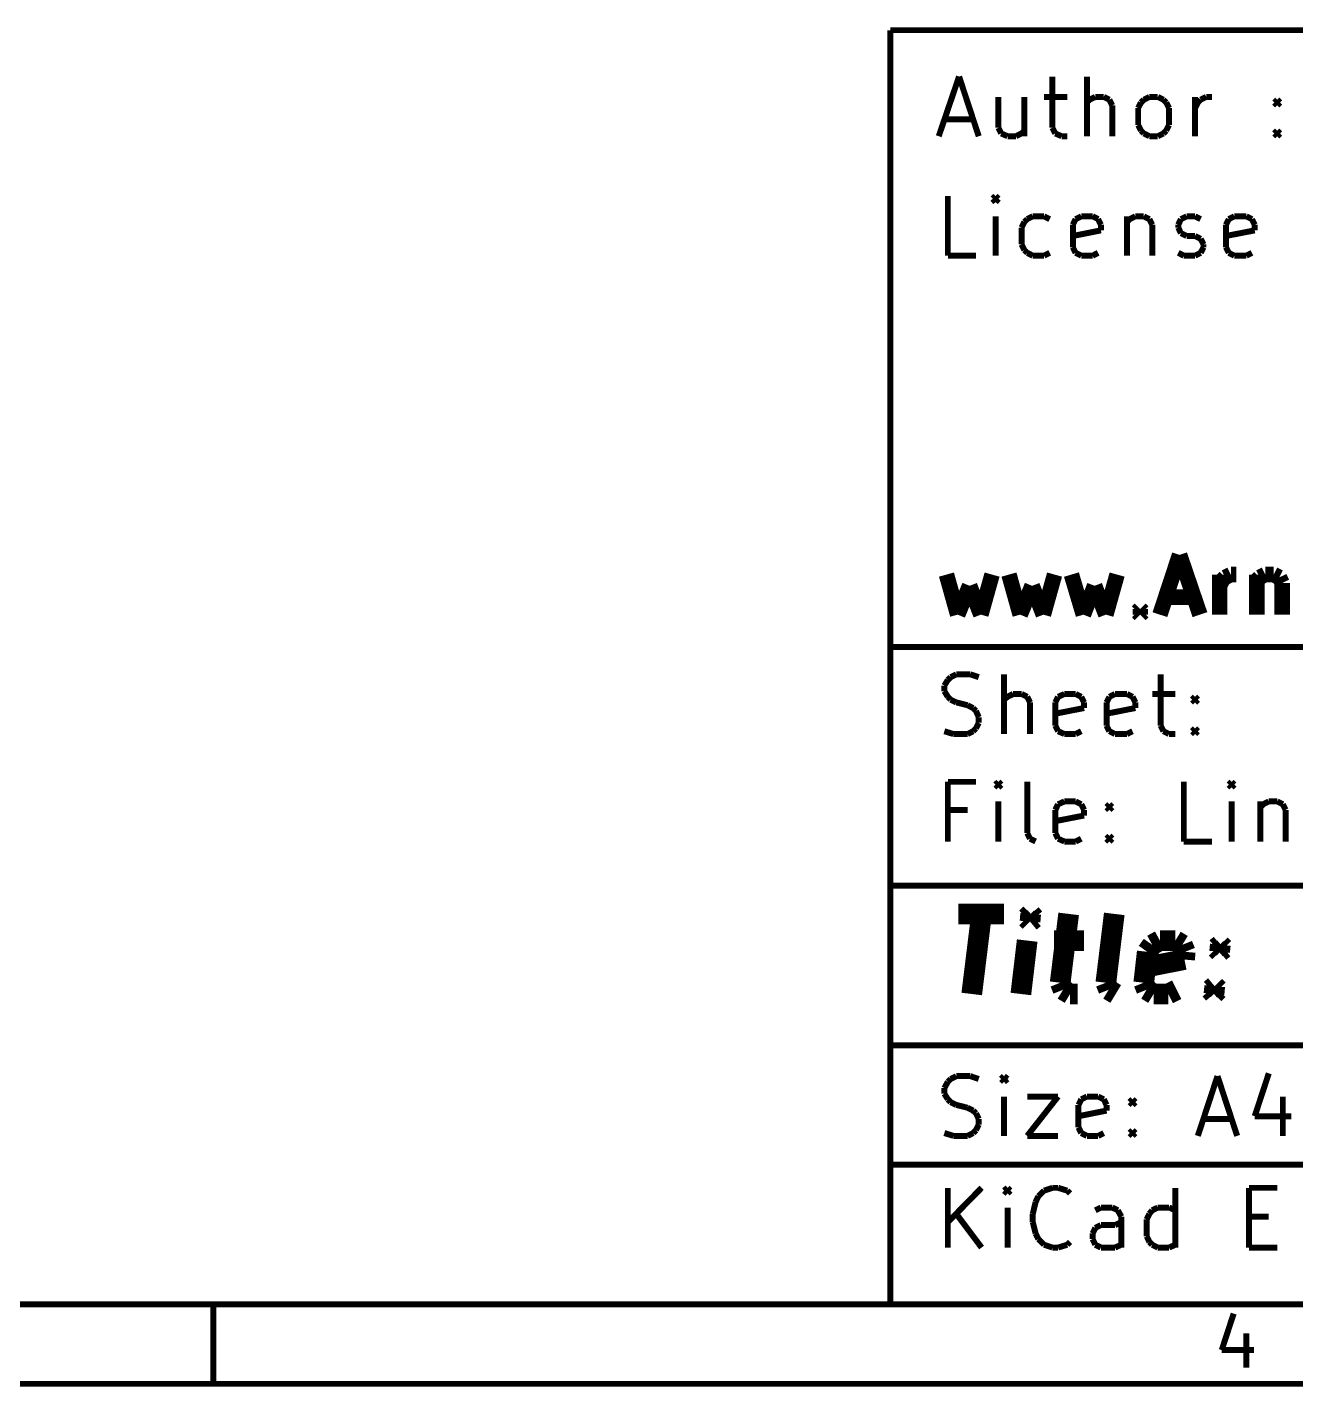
# Model space of a CAD drawing. Header units: millimetres. Extents: x 10 to 287, y 10 to 200.
# Drawn here: x 155.31 to 187.18, y 9.94 to 44.08 of the extents above; entities that cross this region are included whole.
import ezdxf

# ---------------------------------------------------------------- set-up
doc = ezdxf.new("R2010")
doc.units = ezdxf.units.MM
doc.layers.add('P', color=7, linetype='Continuous')

msp = doc.modelspace()

# ---------------------------------------------------------------- linework, layer by layer
at = {"layer": 'P'}
for points, const_width in [([(176.989, 44.009), (176.989, 12.012)], 0.15), ([(284.992, 44.009), (176.989, 44.009)], 0.15), ([(178.206, 41.346), (178.717, 42.845)], 0.15), ([(178.717, 42.845), (179.211, 41.346)], 0.15), ([(181.063, 42.845), (181.063, 41.557)], 0.15), ([(181.928, 41.346), (181.928, 42.845)], 0.15), ([(179.705, 42.333), (179.705, 41.557)], 0.15), ([(180.358, 42.333), (180.358, 41.346)], 0.15), ([(180.852, 42.333), (181.434, 42.333)], 0.15), ([(181.998, 42.263), (181.928, 42.192)], 0.15), ([(182.139, 42.333), (181.998, 42.263)], 0.15), ([(182.351, 42.333), (182.139, 42.333)], 0.15), ([(182.492, 42.263), (182.351, 42.333)], 0.15), ([(182.563, 42.122), (182.492, 42.263)], 0.15), ([(183.286, 42.192), (183.356, 42.263)], 0.15), ([(183.356, 42.263), (183.497, 42.333)], 0.15), ([(183.497, 42.333), (183.709, 42.333)], 0.15), ([(183.709, 42.333), (183.85, 42.263)], 0.15), ([(183.85, 42.263), (183.921, 42.192)], 0.15), ([(184.644, 41.346), (184.644, 42.333)], 0.15), ([(184.714, 42.192), (184.785, 42.263)], 0.15), ([(184.785, 42.263), (184.926, 42.333)], 0.15), ([(184.926, 42.333), (185.067, 42.333)], 0.15), ([(186.637, 42.192), (186.708, 42.263)], 0.15), ([(186.708, 42.263), (186.778, 42.192)], 0.15), ([(186.708, 42.263), (186.708, 42.122)], 0.15), ([(182.563, 41.346), (182.563, 42.122)], 0.15), ([(183.215, 42.051), (183.286, 42.192)], 0.15), ([(183.215, 41.628), (183.215, 42.051)], 0.15), ([(183.921, 42.192), (183.991, 42.051)], 0.15), ([(183.991, 42.051), (183.991, 41.628)], 0.15), ([(184.644, 42.051), (184.714, 42.192)], 0.15), ([(186.708, 42.122), (186.637, 42.192)], 0.15), ([(186.778, 42.192), (186.708, 42.122)], 0.15), ([(178.347, 41.769), (179.07, 41.769)], 0.15), ([(183.286, 41.487), (183.215, 41.628)], 0.15), ([(183.991, 41.628), (183.921, 41.487)], 0.15), ([(179.705, 41.557), (179.776, 41.416)], 0.15), ([(179.776, 41.416), (179.934, 41.346)], 0.15), ([(179.934, 41.346), (180.146, 41.346)], 0.15), ([(180.146, 41.346), (180.287, 41.416)], 0.15), ([(180.287, 41.416), (180.358, 41.487)], 0.15), ([(181.063, 41.557), (181.134, 41.416)], 0.15), ([(181.134, 41.416), (181.293, 41.346)], 0.15), ([(181.293, 41.346), (181.434, 41.346)], 0.15), ([(183.356, 41.416), (183.286, 41.487)], 0.15), ([(183.497, 41.346), (183.356, 41.416)], 0.15), ([(183.709, 41.346), (183.497, 41.346)], 0.15), ([(183.85, 41.416), (183.709, 41.346)], 0.15), ([(183.921, 41.487), (183.85, 41.416)], 0.15), ([(186.637, 41.416), (186.708, 41.487)], 0.15), ([(186.708, 41.346), (186.637, 41.416)], 0.15), ([(186.708, 41.487), (186.778, 41.416)], 0.15), ([(186.708, 41.487), (186.708, 41.346)], 0.15), ([(186.778, 41.416), (186.708, 41.346)], 0.15), ([(178.435, 38.347), (178.435, 39.846)], 0.15), ([(179.634, 39.846), (179.564, 39.776)], 0.15), ([(179.564, 39.776), (179.634, 39.688)], 0.15), ([(179.705, 39.776), (179.634, 39.846)], 0.15), ([(179.634, 39.846), (179.634, 39.688)], 0.15), ([(179.634, 39.688), (179.705, 39.776)], 0.15), ([(179.634, 38.347), (179.634, 39.335)], 0.15), ([(180.287, 39.053), (180.358, 39.194)], 0.15), ([(180.358, 39.194), (180.428, 39.264)], 0.15), ([(180.428, 39.264), (180.569, 39.335)], 0.15), ([(180.569, 39.335), (180.852, 39.335)], 0.15), ([(180.852, 39.335), (180.993, 39.264)], 0.15), ([(181.575, 39.123), (181.645, 39.264)], 0.15), ([(181.645, 39.264), (181.786, 39.335)], 0.15), ([(181.786, 39.335), (182.069, 39.335)], 0.15), ([(182.069, 39.335), (182.21, 39.264)], 0.15), ([(182.21, 39.264), (182.28, 39.123)], 0.15), ([(182.933, 39.335), (182.933, 38.347)], 0.15), ([(182.933, 39.194), (183.003, 39.264)], 0.15), ([(183.003, 39.264), (183.145, 39.335)], 0.15), ([(183.145, 39.335), (183.356, 39.335)], 0.15), ([(183.356, 39.335), (183.497, 39.264)], 0.15), ([(183.497, 39.264), (183.568, 39.123)], 0.15), ([(184.221, 39.123), (184.291, 39.264)], 0.15), ([(184.291, 39.264), (184.432, 39.335)], 0.15), ([(184.432, 39.335), (184.644, 39.335)], 0.15), ([(184.644, 39.335), (184.785, 39.264)], 0.15), ([(185.42, 39.123), (185.491, 39.264)], 0.15), ([(185.491, 39.264), (185.632, 39.335)], 0.15), ([(185.632, 39.335), (185.932, 39.335)], 0.15), ([(185.932, 39.335), (186.073, 39.264)], 0.15), ([(186.073, 39.264), (186.143, 39.123)], 0.15), ([(180.287, 38.629), (180.287, 39.053)], 0.15), ([(181.575, 38.559), (181.575, 39.123)], 0.15), ([(182.28, 38.982), (181.575, 38.841)], 0.15), ([(182.28, 39.123), (182.28, 38.982)], 0.15), ([(183.568, 39.123), (183.568, 38.347)], 0.15), ([(184.221, 39.053), (184.221, 39.123)], 0.15), ([(184.291, 38.911), (184.221, 39.053)], 0.15), ([(184.432, 38.841), (184.291, 38.911)], 0.15), ([(185.42, 38.559), (185.42, 39.123)], 0.15), ([(186.143, 38.982), (185.42, 38.841)], 0.15), ([(186.143, 39.123), (186.143, 38.982)], 0.15), ([(180.358, 38.488), (180.287, 38.629)], 0.15), ([(181.645, 38.418), (181.575, 38.559)], 0.15), ([(184.644, 38.841), (184.432, 38.841)], 0.15), ([(184.785, 38.77), (184.644, 38.841)], 0.15), ([(184.856, 38.629), (184.785, 38.77)], 0.15), ([(184.785, 38.418), (184.856, 38.559)], 0.15), ([(184.856, 38.559), (184.856, 38.629)], 0.15), ([(185.491, 38.418), (185.42, 38.559)], 0.15), ([(179.141, 38.347), (178.435, 38.347)], 0.15), ([(180.428, 38.418), (180.358, 38.488)], 0.15), ([(180.569, 38.347), (180.428, 38.418)], 0.15), ([(180.852, 38.347), (180.569, 38.347)], 0.15), ([(180.993, 38.418), (180.852, 38.347)], 0.15), ([(181.786, 38.347), (181.645, 38.418)], 0.15), ([(182.069, 38.347), (181.786, 38.347)], 0.15), ([(182.21, 38.418), (182.069, 38.347)], 0.15), ([(184.221, 38.418), (184.362, 38.347)], 0.15), ([(184.362, 38.347), (184.644, 38.347)], 0.15), ([(184.644, 38.347), (184.785, 38.418)], 0.15), ([(185.632, 38.347), (185.491, 38.418)], 0.15), ([(185.932, 38.347), (185.632, 38.347)], 0.15), ([(186.073, 38.418), (185.932, 38.347)], 0.15), ([(183.762, 29.333), (184.256, 30.833)], 0.39), ([(184.256, 30.833), (184.767, 29.333)], 0.39), ([(178.4, 30.339), (178.682, 29.333)], 0.39), ([(179.264, 29.333), (179.546, 30.339)], 0.39), ([(179.97, 30.339), (180.252, 29.333)], 0.39), ([(180.834, 29.333), (181.116, 30.339)], 0.39), ([(181.539, 30.339), (181.839, 29.333)], 0.39), ([(182.404, 29.333), (182.686, 30.339)], 0.39), ([(185.261, 29.333), (185.261, 30.339)], 0.39), ([(185.261, 30.057), (185.332, 30.198)], 0.39), ([(185.332, 30.198), (185.402, 30.268)], 0.39), ([(185.402, 30.268), (185.543, 30.339)], 0.39), ([(185.543, 30.339), (185.685, 30.339)], 0.39), ([(186.196, 30.339), (186.196, 29.333)], 0.39), ([(186.196, 30.198), (186.267, 30.268)], 0.39), ([(186.267, 30.268), (186.408, 30.339)], 0.39), ([(186.408, 30.339), (186.619, 30.339)], 0.39), ([(186.619, 30.339), (186.761, 30.268)], 0.39), ([(186.761, 30.268), (186.831, 30.127)], 0.39), ([(178.682, 29.333), (178.982, 30.057)], 0.39), ([(178.982, 30.057), (179.264, 29.333)], 0.39), ([(180.252, 29.333), (180.552, 30.057)], 0.39), ([(180.552, 30.057), (180.834, 29.333)], 0.39), ([(181.839, 29.333), (182.122, 30.057)], 0.39), ([(182.122, 30.057), (182.404, 29.333)], 0.39), ([(186.831, 30.127), (186.831, 29.333)], 0.39), ([(183.903, 29.774), (184.609, 29.774)], 0.39), ([(183.198, 29.404), (183.268, 29.475)], 0.39), ([(183.268, 29.333), (183.198, 29.404)], 0.39), ([(183.268, 29.475), (183.339, 29.404)], 0.39), ([(183.268, 29.475), (183.268, 29.333)], 0.39), ([(183.339, 29.404), (183.268, 29.333)], 0.39), ([(176.989, 28.522), (284.992, 28.522)], 0.15), ([(178.347, 27.552), (178.435, 27.693)], 0.15), ([(178.435, 27.693), (178.506, 27.764)], 0.15), ([(178.506, 27.764), (178.647, 27.834)], 0.15), ([(178.647, 27.834), (178.999, 27.834)], 0.15), ([(178.999, 27.834), (179.211, 27.764)], 0.15), ([(179.846, 26.335), (179.846, 27.834)], 0.15), ([(183.78, 27.834), (183.78, 26.547)], 0.15), ([(178.347, 27.411), (178.347, 27.552)], 0.15), ([(178.435, 27.27), (178.347, 27.411)], 0.15), ([(178.506, 27.199), (178.435, 27.27)], 0.15), ([(179.934, 27.27), (179.846, 27.199)], 0.15), ([(180.075, 27.34), (179.934, 27.27)], 0.15), ([(180.287, 27.34), (180.075, 27.34)], 0.15), ([(180.428, 27.27), (180.287, 27.34)], 0.15), ([(180.499, 27.129), (180.428, 27.27)], 0.15), ([(181.134, 27.129), (181.204, 27.27)], 0.15), ([(181.204, 27.27), (181.363, 27.34)], 0.15), ([(181.363, 27.34), (181.645, 27.34)], 0.15), ([(181.645, 27.34), (181.786, 27.27)], 0.15), ([(181.786, 27.27), (181.857, 27.129)], 0.15), ([(182.421, 27.129), (182.492, 27.27)], 0.15), ([(182.492, 27.27), (182.633, 27.34)], 0.15), ([(182.633, 27.34), (182.933, 27.34)], 0.15), ([(182.933, 27.34), (183.074, 27.27)], 0.15), ([(183.074, 27.27), (183.145, 27.129)], 0.15), ([(183.568, 27.34), (184.15, 27.34)], 0.15), ([(184.573, 27.199), (184.644, 27.27)], 0.15), ([(184.644, 27.27), (184.714, 27.199)], 0.15), ([(184.644, 27.27), (184.644, 27.129)], 0.15), ([(178.647, 27.129), (178.506, 27.199)], 0.15), ([(178.929, 27.058), (178.647, 27.129)], 0.15), ([(179.07, 26.988), (178.929, 27.058)], 0.15), ([(179.141, 26.917), (179.07, 26.988)], 0.15), ([(179.211, 26.758), (179.141, 26.917)], 0.15), ([(180.499, 26.335), (180.499, 27.129)], 0.15), ([(181.134, 26.547), (181.134, 27.129)], 0.15), ([(181.857, 26.988), (181.134, 26.846)], 0.15), ([(181.857, 27.129), (181.857, 26.988)], 0.15), ([(182.421, 26.547), (182.421, 27.129)], 0.15), ([(183.145, 26.988), (182.421, 26.846)], 0.15), ([(183.145, 27.129), (183.145, 26.988)], 0.15), ([(184.644, 27.129), (184.573, 27.199)], 0.15), ([(184.714, 27.199), (184.644, 27.129)], 0.15), ([(179.141, 26.476), (179.211, 26.617)], 0.15), ([(179.211, 26.617), (179.211, 26.758)], 0.15), ([(178.347, 26.405), (178.576, 26.335)], 0.15), ([(178.576, 26.335), (178.929, 26.335)], 0.15), ([(178.929, 26.335), (179.07, 26.405)], 0.15), ([(179.07, 26.405), (179.141, 26.476)], 0.15), ([(181.204, 26.405), (181.134, 26.547)], 0.15), ([(181.363, 26.335), (181.204, 26.405)], 0.15), ([(181.645, 26.335), (181.363, 26.335)], 0.15), ([(181.786, 26.405), (181.645, 26.335)], 0.15), ([(182.492, 26.405), (182.421, 26.547)], 0.15), ([(182.633, 26.335), (182.492, 26.405)], 0.15), ([(182.933, 26.335), (182.633, 26.335)], 0.15), ([(183.074, 26.405), (182.933, 26.335)], 0.15), ([(183.78, 26.547), (183.85, 26.405)], 0.15), ([(183.85, 26.405), (183.991, 26.335)], 0.15), ([(183.991, 26.335), (184.15, 26.335)], 0.15), ([(184.573, 26.405), (184.644, 26.476)], 0.15), ([(184.644, 26.335), (184.573, 26.405)], 0.15), ([(184.644, 26.476), (184.714, 26.405)], 0.15), ([(184.644, 26.476), (184.644, 26.335)], 0.15), ([(184.714, 26.405), (184.644, 26.335)], 0.15), ([(178.435, 23.636), (178.435, 25.135)], 0.15), ([(178.435, 25.135), (179.141, 25.135)], 0.15), ([(179.705, 25.135), (179.634, 25.065)], 0.15), ([(179.634, 25.065), (179.705, 24.994)], 0.15), ([(179.776, 25.065), (179.705, 25.135)], 0.15), ([(179.705, 25.135), (179.705, 24.994)], 0.15), ([(179.705, 24.994), (179.776, 25.065)], 0.15), ([(180.428, 23.848), (180.428, 25.135)], 0.15), ([(184.362, 23.636), (184.362, 25.135)], 0.15), ([(185.561, 25.135), (185.491, 25.065)], 0.15), ([(185.491, 25.065), (185.561, 24.994)], 0.15), ([(185.632, 25.065), (185.561, 25.135)], 0.15), ([(185.561, 25.135), (185.561, 24.994)], 0.15), ([(185.561, 24.994), (185.632, 25.065)], 0.15), ([(179.705, 23.636), (179.705, 24.642)], 0.15), ([(181.134, 24.43), (181.204, 24.571)], 0.15), ([(181.204, 24.571), (181.363, 24.642)], 0.15), ([(181.363, 24.642), (181.645, 24.642)], 0.15), ([(181.645, 24.642), (181.786, 24.571)], 0.15), ([(181.786, 24.571), (181.857, 24.43)], 0.15), ([(182.421, 24.5), (182.492, 24.571)], 0.15), ([(182.492, 24.571), (182.563, 24.5)], 0.15), ([(182.492, 24.571), (182.492, 24.43)], 0.15), ([(185.561, 23.636), (185.561, 24.642)], 0.15), ([(186.284, 24.642), (186.284, 23.636)], 0.15), ([(186.284, 24.5), (186.355, 24.571)], 0.15), ([(186.355, 24.571), (186.496, 24.642)], 0.15), ([(186.496, 24.642), (186.708, 24.642)], 0.15), ([(186.708, 24.642), (186.849, 24.571)], 0.15), ([(186.849, 24.571), (186.919, 24.43)], 0.15), ([(178.929, 24.43), (178.435, 24.43)], 0.15), ([(181.134, 23.848), (181.134, 24.43)], 0.15), ([(181.857, 24.289), (181.134, 24.148)], 0.15), ([(181.857, 24.43), (181.857, 24.289)], 0.15), ([(182.492, 24.43), (182.421, 24.5)], 0.15), ([(182.563, 24.5), (182.492, 24.43)], 0.15), ([(186.919, 24.43), (186.919, 23.636)], 0.15), ([(180.499, 23.707), (180.428, 23.848)], 0.15), ([(181.204, 23.707), (181.134, 23.848)], 0.15), ([(180.64, 23.636), (180.499, 23.707)], 0.15), ([(181.363, 23.636), (181.204, 23.707)], 0.15), ([(181.645, 23.636), (181.363, 23.636)], 0.15), ([(181.786, 23.707), (181.645, 23.636)], 0.15), ([(182.421, 23.707), (182.492, 23.777)], 0.15), ([(182.492, 23.636), (182.421, 23.707)], 0.15), ([(182.492, 23.777), (182.563, 23.707)], 0.15), ([(182.492, 23.777), (182.492, 23.636)], 0.15), ([(182.563, 23.707), (182.492, 23.636)], 0.15), ([(185.067, 23.636), (184.362, 23.636)], 0.15), ([(176.989, 22.525), (284.992, 22.525)], 0.15), ([(178.7, 21.819), (179.846, 21.819)], 0.52), ([(179.035, 19.808), (179.282, 21.819)], 0.52), ([(180.516, 21.819), (180.411, 21.713)], 0.52), ([(180.411, 21.713), (180.499, 21.625)], 0.52), ([(180.516, 21.819), (180.499, 21.625)], 0.52), ([(180.499, 21.625), (180.605, 21.713)], 0.52), ([(180.605, 21.713), (180.516, 21.819)], 0.52), ([(181.469, 21.819), (181.257, 20.091)], 0.52), ([(182.404, 20.091), (182.615, 21.819)], 0.52), ([(180.269, 19.808), (180.428, 21.149)], 0.52), ([(181.098, 21.149), (181.857, 21.149)], 0.52), ([(183.444, 20.867), (183.568, 21.043)], 0.52), ([(183.568, 21.043), (183.762, 21.149)], 0.52), ([(183.762, 21.149), (184.15, 21.149)], 0.52), ([(184.15, 21.149), (184.326, 21.043)], 0.52), ([(184.326, 21.043), (184.397, 20.867)], 0.52), ([(185.173, 20.955), (185.279, 21.043)], 0.52), ([(185.261, 20.867), (185.173, 20.955)], 0.52), ([(185.279, 21.043), (185.261, 20.867)], 0.52), ([(185.367, 20.955), (185.261, 20.867)], 0.52), ([(185.279, 21.043), (185.367, 20.955)], 0.52), ([(183.356, 20.091), (183.444, 20.867)], 0.52), ([(184.379, 20.673), (183.392, 20.479)], 0.52), ([(184.397, 20.867), (184.379, 20.673)], 0.52), ([(181.257, 20.091), (181.328, 19.914)], 0.52), ([(181.328, 19.914), (181.504, 19.808)], 0.52), ([(182.474, 19.914), (182.404, 20.091)], 0.52), ([(182.651, 19.808), (182.474, 19.914)], 0.52), ([(183.427, 19.914), (183.356, 20.091)], 0.52), ([(183.603, 19.808), (183.427, 19.914)], 0.52), ([(184.185, 19.914), (183.974, 19.808)], 0.52), ([(185.032, 19.914), (185.138, 20.003)], 0.52), ([(185.12, 19.808), (185.032, 19.914)], 0.52), ([(185.138, 20.003), (185.12, 19.808)], 0.52), ([(185.226, 19.914), (185.12, 19.808)], 0.52), ([(185.138, 20.003), (185.226, 19.914)], 0.52), ([(181.504, 19.808), (181.698, 19.808)], 0.52), ([(183.974, 19.808), (183.603, 19.808)], 0.52), ([(176.989, 18.521), (284.992, 18.521)], 0.15), ([(178.506, 17.674), (178.647, 17.745)], 0.15), ([(178.647, 17.745), (178.999, 17.745)], 0.15), ([(178.999, 17.745), (179.211, 17.674)], 0.15), ([(179.846, 17.745), (179.776, 17.674)], 0.15), ([(179.934, 17.674), (179.846, 17.745)], 0.15), ([(179.846, 17.745), (179.846, 17.604)], 0.15), ([(184.714, 16.245), (185.208, 17.745)], 0.15), ([(185.208, 17.745), (185.702, 16.245)], 0.15), ([(186.496, 17.815), (186.143, 16.739)], 0.15), ([(178.347, 17.445), (178.435, 17.604)], 0.15), ([(178.347, 17.304), (178.347, 17.445)], 0.15), ([(178.435, 17.604), (178.506, 17.674)], 0.15), ([(179.776, 17.674), (179.846, 17.604)], 0.15), ([(179.846, 17.604), (179.934, 17.674)], 0.15), ([(178.435, 17.163), (178.347, 17.304)], 0.15), ([(178.506, 17.092), (178.435, 17.163)], 0.15), ([(178.647, 17.022), (178.506, 17.092)], 0.15), ([(178.929, 16.951), (178.647, 17.022)], 0.15), ([(179.846, 16.245), (179.846, 17.233)], 0.15), ([(180.428, 17.233), (181.204, 17.233)], 0.15), ([(181.204, 17.233), (180.428, 16.245)], 0.15), ([(181.716, 17.022), (181.786, 17.163)], 0.15), ([(181.716, 16.457), (181.716, 17.022)], 0.15), ([(181.786, 17.163), (181.928, 17.233)], 0.15), ([(181.928, 17.233), (182.21, 17.233)], 0.15), ([(182.21, 17.233), (182.351, 17.163)], 0.15), ([(182.351, 17.163), (182.421, 17.022)], 0.15), ([(182.421, 17.022), (182.421, 16.88)], 0.15), ([(183.003, 17.092), (183.074, 17.163)], 0.15), ([(183.074, 17.022), (183.003, 17.092)], 0.15), ([(183.074, 17.163), (183.145, 17.092)], 0.15), ([(183.074, 17.163), (183.074, 17.022)], 0.15), ([(183.145, 17.092), (183.074, 17.022)], 0.15), ([(186.849, 17.233), (186.849, 16.245)], 0.15), ([(179.07, 16.88), (178.929, 16.951)], 0.15), ([(179.141, 16.81), (179.07, 16.88)], 0.15), ([(179.211, 16.669), (179.141, 16.81)], 0.15), ([(179.211, 16.528), (179.211, 16.669)], 0.15), ([(182.421, 16.88), (181.716, 16.739)], 0.15), ([(184.856, 16.669), (185.561, 16.669)], 0.15), ([(186.143, 16.739), (187.06, 16.739)], 0.15), ([(178.347, 16.316), (178.576, 16.245)], 0.15), ([(178.929, 16.245), (179.07, 16.316)], 0.15), ([(179.07, 16.316), (179.141, 16.387)], 0.15), ([(179.141, 16.387), (179.211, 16.528)], 0.15), ([(181.786, 16.316), (181.716, 16.457)], 0.15), ([(181.928, 16.245), (181.786, 16.316)], 0.15), ([(182.351, 16.316), (182.21, 16.245)], 0.15), ([(183.003, 16.316), (183.074, 16.387)], 0.15), ([(183.074, 16.245), (183.003, 16.316)], 0.15), ([(183.074, 16.387), (183.145, 16.316)], 0.15), ([(183.074, 16.387), (183.074, 16.245)], 0.15), ([(183.145, 16.316), (183.074, 16.245)], 0.15), ([(178.576, 16.245), (178.929, 16.245)], 0.15), ([(180.428, 16.245), (181.204, 16.245)], 0.15), ([(182.21, 16.245), (181.928, 16.245)], 0.15), ([(176.989, 15.522), (284.992, 15.522)], 0.15), ([(178.435, 13.441), (178.435, 14.94)], 0.15), ([(179.282, 14.94), (178.435, 14.076)], 0.15), ([(179.934, 14.94), (179.846, 14.87)], 0.15), ([(179.846, 14.87), (179.934, 14.799)], 0.15), ([(180.005, 14.87), (179.934, 14.94)], 0.15), ([(179.934, 14.94), (179.934, 14.799)], 0.15), ([(179.934, 14.799), (180.005, 14.87)], 0.15), ([(180.64, 14.587), (180.71, 14.728)], 0.15), ([(180.71, 14.728), (180.852, 14.87)], 0.15), ([(180.852, 14.87), (181.063, 14.94)], 0.15), ([(181.063, 14.94), (181.204, 14.94)], 0.15), ([(181.204, 14.94), (181.434, 14.87)], 0.15), ([(181.434, 14.87), (181.504, 14.799)], 0.15), ([(184.15, 13.441), (184.15, 14.94)], 0.15), ([(186.002, 13.441), (186.002, 14.94)], 0.15), ([(186.002, 14.94), (186.708, 14.94)], 0.15), ([(179.282, 13.441), (178.647, 14.288)], 0.15), ([(179.934, 13.441), (179.934, 14.446)], 0.15), ([(180.569, 14.288), (180.64, 14.587)], 0.15), ([(180.569, 14.076), (180.569, 14.288)], 0.15), ([(182.28, 14.446), (182.139, 14.376)], 0.15), ([(182.563, 14.446), (182.28, 14.446)], 0.15), ([(182.704, 14.376), (182.563, 14.446)], 0.15), ([(182.792, 14.217), (182.704, 14.376)], 0.15), ([(183.427, 14.146), (183.497, 14.288)], 0.15), ([(183.497, 14.288), (183.568, 14.376)], 0.15), ([(183.568, 14.376), (183.709, 14.446)], 0.15), ([(183.709, 14.446), (183.991, 14.446)], 0.15), ([(183.991, 14.446), (184.15, 14.376)], 0.15), ([(180.64, 13.794), (180.569, 14.076)], 0.15), ([(182.069, 13.794), (182.139, 13.935)], 0.15), ([(182.139, 13.935), (182.28, 14.005)], 0.15), ([(182.28, 14.005), (182.633, 14.005)], 0.15), ([(182.633, 14.005), (182.792, 14.076)], 0.15), ([(182.792, 13.441), (182.792, 14.217)], 0.15), ([(183.427, 13.723), (183.427, 14.146)], 0.15), ([(186.002, 14.217), (186.496, 14.217)], 0.15), ([(180.71, 13.653), (180.64, 13.794)], 0.15), ([(180.852, 13.511), (180.71, 13.653)], 0.15), ([(181.504, 13.582), (181.434, 13.511)], 0.15), ([(182.069, 13.653), (182.069, 13.794)], 0.15), ([(182.139, 13.511), (182.069, 13.653)], 0.15), ([(183.497, 13.582), (183.427, 13.723)], 0.15), ([(183.568, 13.511), (183.497, 13.582)], 0.15), ([(181.063, 13.441), (180.852, 13.511)], 0.15), ([(181.204, 13.441), (181.063, 13.441)], 0.15), ([(181.434, 13.511), (181.204, 13.441)], 0.15), ([(182.28, 13.441), (182.139, 13.511)], 0.15), ([(182.633, 13.441), (182.28, 13.441)], 0.15), ([(182.792, 13.511), (182.633, 13.441)], 0.15), ([(183.709, 13.441), (183.568, 13.511)], 0.15), ([(183.991, 13.441), (183.709, 13.441)], 0.15), ([(184.15, 13.511), (183.991, 13.441)], 0.15), ([(186.708, 13.441), (186.002, 13.441)], 0.15), ([(11.994, 12.012), (284.992, 12.012)], 0.15), ([(159.985, 12.012), (159.985, 10.019)], 0.15), ([(176.989, 12.012), (284.992, 12.012)], 0.15), ([(185.614, 11.783), (185.314, 10.866)], 0.15), ([(185.932, 11.289), (185.932, 10.425)], 0.15), ([(185.314, 10.866), (186.126, 10.866)], 0.15), ([(9.984, 10.019), (286.985, 10.019)], 0.15)]:
    msp.add_lwpolyline(points, dxfattribs=dict(at, const_width=const_width))

doc.saveas('drawing.dxf')
